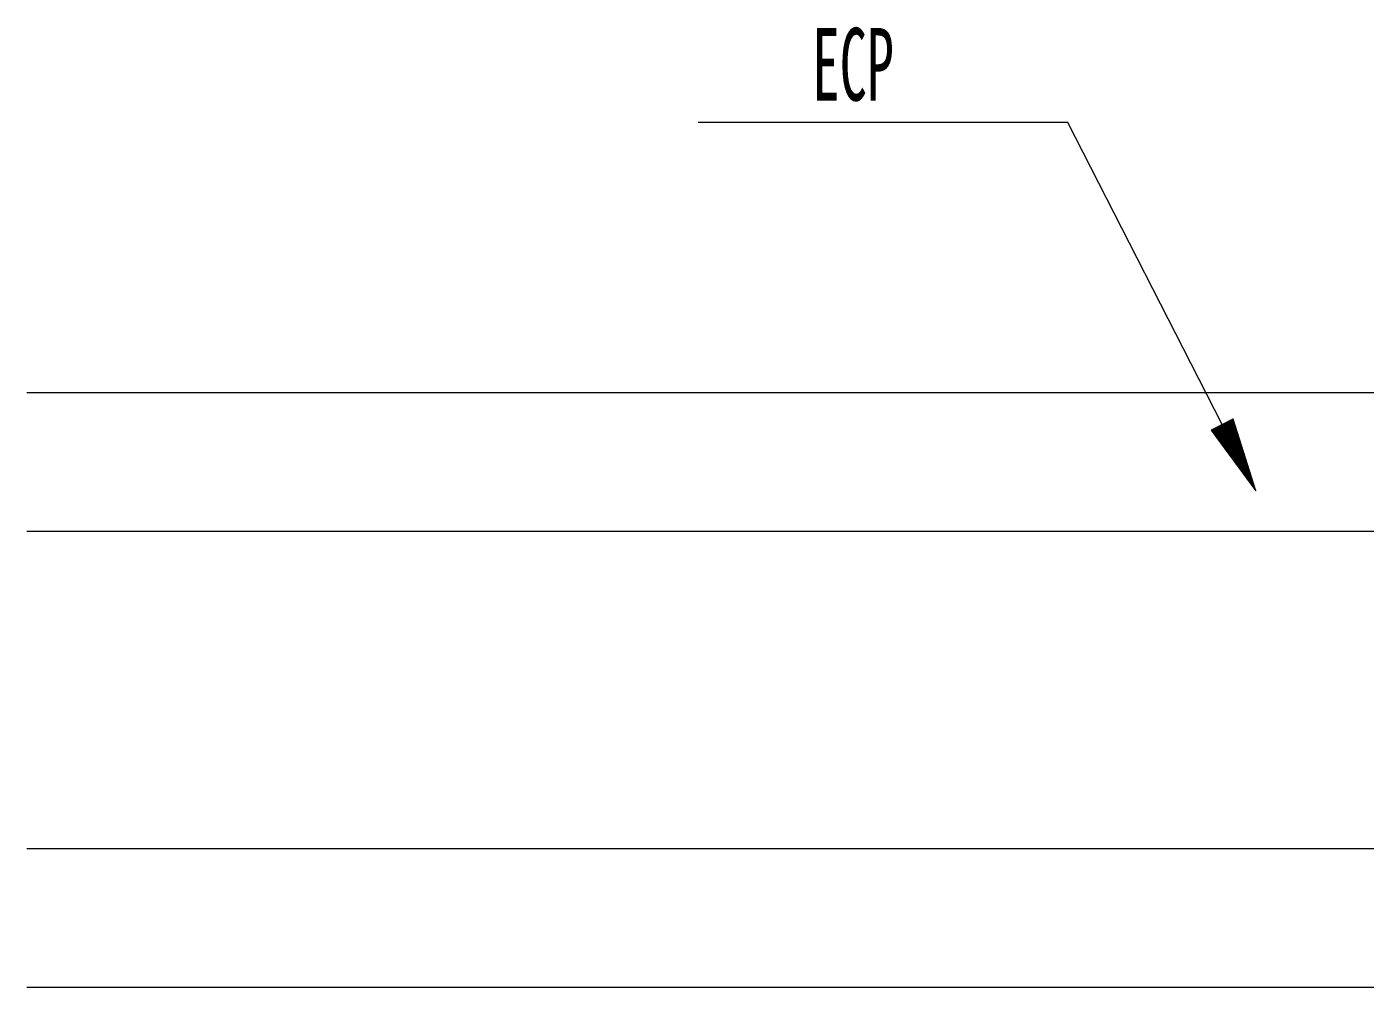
# Model space of a CAD drawing. Units: millimetres, scale not verified. Extents: x -1209 to 1209, y -852 to 852.
# Drawn here: x 418 to 553.1, y -380.1 to -283.2 of the extents above; entities that cross this region are included whole.
import ezdxf
from ezdxf.enums import TextEntityAlignment as Align

# ---------------------------------------------------------------- set-up
doc = ezdxf.new("R2010")
doc.units = ezdxf.units.MM
doc.header["$LTSCALE"] = 3
doc.layers.add('0-2_0-1AL', color=5, linetype='Continuous', lineweight=18)
doc.layers.add('0-3_0-2SUNPO', color=7, linetype='Continuous', lineweight=18)
doc.styles.add('ＭＳ ゴシック', font='')
doc.styles.get('ＭＳ ゴシック').set_extended_font_data('MS Gothic')

msp = doc.modelspace()

# ---------------------------------------------------------------- linework, layer by layer
at = {"layer": '0-2_0-1AL'}
for p, q in [((418.047, -320.139), (708.867, -320.139)), ((418.047, -334.139), (708.867, -334.139)), ((418.047, -366.139), (708.867, -366.139)), ((418.047, -380.139), (708.867, -380.139))]:
    msp.add_line(p, q, dxfattribs=at)
at = {"layer": '0-3_0-2SUNPO'}
for p, q in [((523.077, -292.873), (485.77, -292.873)), ((538.635, -323.374), (523.077, -292.873)), ((539.749, -322.806), (537.522, -323.942)), ((537.522, -323.942), (542.043, -330.055)), ((540.117, -323.971), (537.543, -323.971)), ((540.102, -323.921), (537.564, -323.921)), ((540.133, -324.021), (537.58, -324.021)), ((540.086, -323.871), (537.662, -323.871)), ((540.07, -323.821), (537.76, -323.821)), ((540.054, -323.771), (537.858, -323.771)), ((540.038, -323.721), (537.956, -323.721)), ((540.022, -323.671), (538.054, -323.671)), ((540.007, -323.621), (538.152, -323.621)), ((539.991, -323.571), (538.25, -323.571)), ((539.975, -323.521), (538.348, -323.521)), ((539.959, -323.471), (538.446, -323.471)), ((539.943, -323.421), (538.544, -323.421)), ((539.928, -323.371), (538.642, -323.371)), ((539.912, -323.321), (538.74, -323.321)), ((539.896, -323.271), (538.838, -323.271)), ((539.88, -323.221), (538.936, -323.221)), ((539.864, -323.171), (539.034, -323.171)), ((539.848, -323.121), (539.132, -323.121)), ((539.833, -323.071), (539.23, -323.071)), ((539.817, -323.021), (539.328, -323.021)), ((539.801, -322.971), (539.426, -322.971)), ((539.785, -322.921), (539.524, -322.921)), ((539.769, -322.871), (539.622, -322.871)), ((539.753, -322.821), (539.72, -322.821)), ((542.043, -330.055), (539.749, -322.806)), ((540.149, -324.071), (537.617, -324.071)), ((540.165, -324.121), (537.654, -324.121)), ((540.181, -324.171), (537.691, -324.171)), ((540.196, -324.221), (537.728, -324.221)), ((540.212, -324.271), (537.765, -324.271)), ((540.228, -324.321), (537.802, -324.321)), ((540.244, -324.371), (537.839, -324.371)), ((540.26, -324.421), (537.876, -324.421)), ((540.276, -324.471), (537.913, -324.471)), ((540.291, -324.521), (537.95, -324.521)), ((540.307, -324.571), (537.987, -324.571)), ((540.323, -324.621), (538.024, -324.621)), ((540.339, -324.671), (538.061, -324.671)), ((540.355, -324.721), (538.098, -324.721)), ((540.371, -324.771), (538.135, -324.771)), ((540.386, -324.821), (538.172, -324.821)), ((540.402, -324.871), (538.209, -324.871)), ((540.418, -324.921), (538.246, -324.921)), ((540.434, -324.971), (538.283, -324.971)), ((540.45, -325.021), (538.32, -325.021)), ((540.466, -325.071), (538.357, -325.071)), ((540.481, -325.121), (538.394, -325.121)), ((540.497, -325.171), (538.431, -325.171)), ((540.513, -325.221), (538.468, -325.221)), ((540.529, -325.271), (538.505, -325.271)), ((540.545, -325.321), (538.542, -325.321)), ((540.561, -325.371), (538.578, -325.371)), ((540.576, -325.421), (538.616, -325.421)), ((540.592, -325.471), (538.652, -325.471)), ((540.608, -325.521), (538.69, -325.521)), ((540.624, -325.571), (538.726, -325.571)), ((540.64, -325.621), (538.763, -325.621)), ((540.655, -325.671), (538.801, -325.671)), ((540.671, -325.721), (538.837, -325.721)), ((540.687, -325.771), (538.874, -325.771)), ((540.703, -325.821), (538.911, -325.821)), ((540.719, -325.871), (538.948, -325.871)), ((540.735, -325.921), (538.985, -325.921)), ((540.75, -325.971), (539.022, -325.971)), ((540.766, -326.021), (539.059, -326.021)), ((540.782, -326.071), (539.096, -326.071)), ((540.798, -326.121), (539.133, -326.121)), ((540.814, -326.171), (539.17, -326.171)), ((540.83, -326.221), (539.207, -326.221)), ((540.845, -326.271), (539.244, -326.271)), ((540.861, -326.321), (539.281, -326.321)), ((540.877, -326.371), (539.318, -326.371)), ((540.893, -326.421), (539.355, -326.421)), ((540.909, -326.471), (539.392, -326.471)), ((540.925, -326.521), (539.429, -326.521)), ((540.94, -326.571), (539.466, -326.571)), ((540.956, -326.621), (539.503, -326.621)), ((540.972, -326.671), (539.54, -326.671)), ((540.988, -326.721), (539.577, -326.721)), ((541.004, -326.771), (539.614, -326.771)), ((541.02, -326.821), (539.651, -326.821)), ((541.035, -326.871), (539.688, -326.871)), ((541.051, -326.921), (539.725, -326.921)), ((541.067, -326.971), (539.762, -326.971)), ((541.083, -327.021), (539.799, -327.021)), ((541.099, -327.071), (539.836, -327.071)), ((541.115, -327.121), (539.873, -327.121)), ((541.13, -327.171), (539.91, -327.171)), ((541.146, -327.221), (539.947, -327.221)), ((541.162, -327.271), (539.984, -327.271)), ((541.178, -327.321), (540.021, -327.321)), ((541.194, -327.371), (540.058, -327.371)), ((541.209, -327.421), (540.095, -327.421)), ((541.225, -327.471), (540.132, -327.471)), ((541.241, -327.521), (540.169, -327.521)), ((541.257, -327.571), (540.206, -327.571)), ((541.273, -327.621), (540.243, -327.621)), ((541.289, -327.671), (540.28, -327.671)), ((541.304, -327.721), (540.317, -327.721)), ((541.32, -327.771), (540.354, -327.771)), ((541.336, -327.821), (540.391, -327.821)), ((541.352, -327.871), (540.428, -327.871)), ((541.368, -327.921), (540.465, -327.921)), ((541.383, -327.971), (540.502, -327.971)), ((541.399, -328.021), (540.539, -328.021)), ((541.415, -328.071), (540.576, -328.071)), ((541.431, -328.121), (540.613, -328.121)), ((541.447, -328.171), (540.65, -328.171)), ((541.463, -328.221), (540.687, -328.221)), ((541.479, -328.271), (540.723, -328.271)), ((541.494, -328.321), (540.761, -328.321)), ((541.51, -328.371), (540.797, -328.371)), ((541.526, -328.421), (540.835, -328.421)), ((541.542, -328.471), (540.872, -328.471)), ((541.558, -328.521), (540.908, -328.521)), ((541.574, -328.571), (540.946, -328.571)), ((541.589, -328.621), (540.982, -328.621)), ((541.605, -328.671), (541.019, -328.671)), ((541.621, -328.721), (541.056, -328.721)), ((541.637, -328.771), (541.093, -328.771)), ((541.653, -328.821), (541.13, -328.821)), ((541.669, -328.871), (541.167, -328.871)), ((541.684, -328.921), (541.204, -328.921)), ((541.7, -328.971), (541.241, -328.971)), ((541.716, -329.021), (541.278, -329.021)), ((541.732, -329.071), (541.315, -329.071)), ((541.748, -329.121), (541.352, -329.121)), ((541.763, -329.171), (541.389, -329.171)), ((541.779, -329.221), (541.426, -329.221)), ((541.795, -329.271), (541.463, -329.271)), ((541.811, -329.321), (541.5, -329.321)), ((541.827, -329.371), (541.537, -329.371)), ((541.843, -329.421), (541.574, -329.421)), ((541.858, -329.471), (541.611, -329.471)), ((541.874, -329.521), (541.648, -329.521)), ((541.89, -329.571), (541.685, -329.571)), ((541.906, -329.621), (541.722, -329.621)), ((541.922, -329.671), (541.759, -329.671)), ((541.937, -329.721), (541.796, -329.721)), ((541.953, -329.771), (541.833, -329.771)), ((541.969, -329.821), (541.87, -329.821)), ((541.985, -329.871), (541.907, -329.871)), ((542.001, -329.921), (541.944, -329.921)), ((542.017, -329.971), (541.981, -329.971)), ((542.032, -330.021), (542.018, -330.021))]:
    msp.add_line(p, q, dxfattribs=at)

# ---------------------------------------------------------------- texts
at = {"layer": '0-3_0-2SUNPO', "style": 'ＭＳ ゴシック', "width": 0.55}
msp.add_text('ECP', height=7.326, dxfattribs=at).set_placement((497.308, -292.873), align=Align.BOTTOM_LEFT)

doc.saveas('drawing.dxf')
